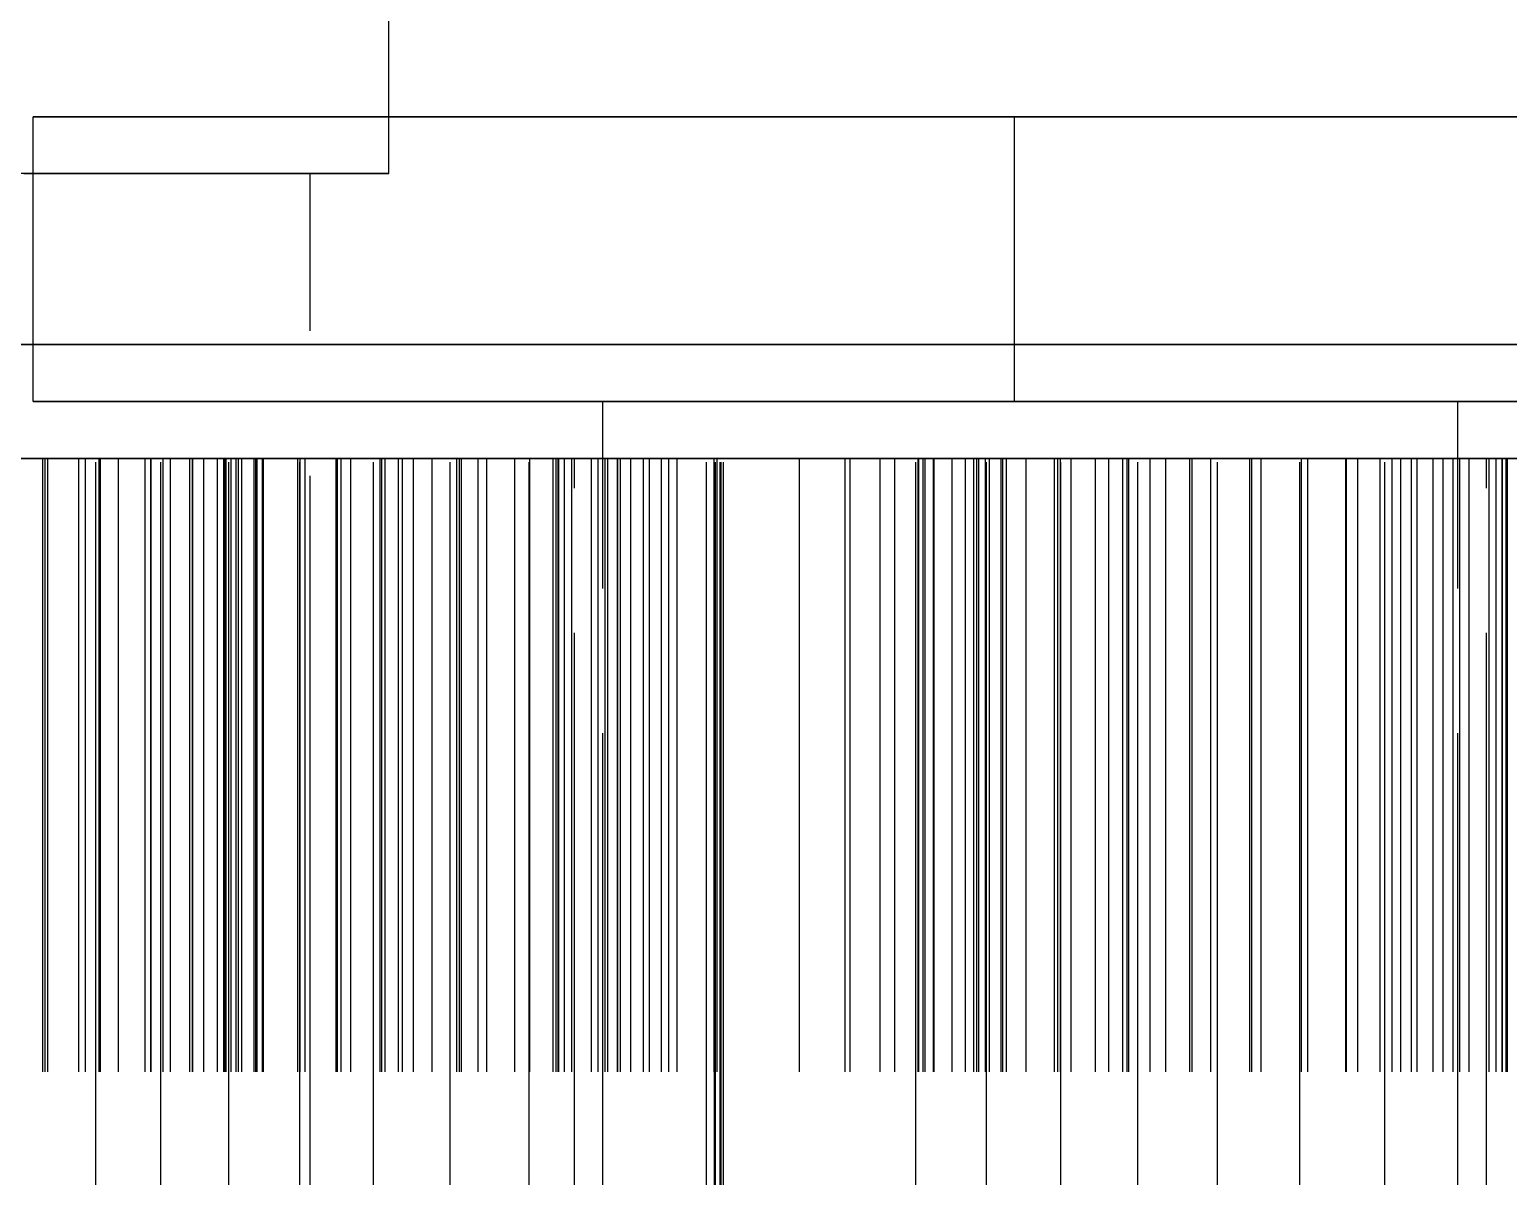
# Model space of a CAD drawing. Header units: millimetres. Extents: x -9 to 234, y -53 to 196.
# Drawn here: x 165.72 to 168.315, y -16.66 to -14.647 of the extents above; entities that cross this region are included whole.
import ezdxf

# ---------------------------------------------------------------- set-up
doc = ezdxf.new("R2010")
doc.units = ezdxf.units.MM
doc.linetypes.add('DASHED', pattern=[1.524, 1.27, -0.254])
doc.layers.add('HIDDEN', color=8, linetype='DASHED')
doc.layers.add('VISIBLE', color=7, linetype='CONTINUOUS')

msp = doc.modelspace()

# ---------------------------------------------------------------- linework, layer by layer
at = {"layer": 'HIDDEN'}
for points in [[(166.35, -14.9), (166.35, -8.2)], [(168.33693, -14.8), (168.28138, -14.8), (168.22582, -14.8), (168.17026, -14.8), (168.11471, -14.8), (168.05915, -14.8), (168.0036, -14.8), (167.94804, -14.8), (167.89249, -14.8), (167.83693, -14.8), (167.78138, -14.8), (167.72582, -14.8), (167.67026, -14.8), (167.61471, -14.8), (167.55915, -14.8), (167.5036, -14.8), (167.44804, -14.8), (167.39249, -14.8), (167.33693, -14.8), (167.28138, -14.8), (167.22582, -14.8), (167.17026, -14.8), (167.11471, -14.8), (167.05915, -14.8), (167.0036, -14.8), (166.94804, -14.8), (166.89249, -14.8), (166.83693, -14.8), (166.78138, -14.8), (166.72582, -14.8), (166.67026, -14.8), (166.61471, -14.8), (166.55915, -14.8), (166.5036, -14.8), (166.44804, -14.8), (166.39249, -14.8), (166.33693, -14.8), (166.28138, -14.8), (166.22582, -14.8), (166.17026, -14.8), (166.11471, -14.8), (166.05915, -14.8), (166.0036, -14.8), (165.94804, -14.8), (165.89249, -14.8), (165.83693, -14.8), (165.78138, -14.8), (165.72582, -14.8)], [(165.72582, -14.8), (165.7536, -14.8), (165.78138, -14.8), (165.80915, -14.8), (165.83693, -14.8), (165.86471, -14.8), (165.89249, -14.8), (165.92026, -14.8), (165.94804, -14.8), (165.97582, -14.8), (166.0036, -14.8), (166.03138, -14.8), (166.05915, -14.8), (166.08693, -14.8), (166.11471, -14.8), (166.14249, -14.8), (166.17026, -14.8), (166.19804, -14.8), (166.22582, -14.8), (166.2536, -14.8), (166.28138, -14.8), (166.30915, -14.8), (166.33693, -14.8), (166.36471, -14.8), (166.39249, -14.8), (166.42026, -14.8), (166.44804, -14.8), (166.47582, -14.8), (166.5036, -14.8), (166.53138, -14.8), (166.55915, -14.8), (166.58693, -14.8), (166.61471, -14.8), (166.64249, -14.8), (166.67026, -14.8), (166.69804, -14.8), (166.72582, -14.8), (166.7536, -14.8), (166.78138, -14.8), (166.80915, -14.8), (166.83693, -14.8), (166.86471, -14.8), (166.89249, -14.8), (166.92026, -14.8), (166.94804, -14.8), (166.97582, -14.8), (167.0036, -14.8), (167.03138, -14.8), (167.05915, -14.8), (167.08693, -14.8), (167.11471, -14.8), (167.14249, -14.8), (167.17026, -14.8), (167.19804, -14.8), (167.22582, -14.8), (167.2536, -14.8), (167.28138, -14.8), (167.30915, -14.8), (167.33693, -14.8), (167.36471, -14.8), (167.39249, -14.8), (167.42026, -14.8), (167.44804, -14.8), (167.47582, -14.8)], [(165.72582, -15.3), (165.72582, -14.8)], [(168.33703, -14.8), (168.28147, -14.8), (168.22592, -14.8), (168.17036, -14.8), (168.11481, -14.8), (168.05925, -14.8), (168.0037, -14.8), (167.94814, -14.8), (167.89259, -14.8), (167.83703, -14.8), (167.78147, -14.8), (167.72592, -14.8), (167.67036, -14.8), (167.61481, -14.8), (167.55925, -14.8), (167.5037, -14.8), (167.44814, -14.8)], [(167.44814, -14.8), (167.47592, -14.8), (167.5037, -14.8), (167.53147, -14.8), (167.55925, -14.8), (167.58703, -14.8), (167.61481, -14.8), (167.64259, -14.8), (167.67036, -14.8), (167.69814, -14.8), (167.72592, -14.8), (167.7537, -14.8), (167.78147, -14.8), (167.80925, -14.8), (167.83703, -14.8), (167.86481, -14.8), (167.89259, -14.8), (167.92036, -14.8), (167.94814, -14.8), (167.97592, -14.8), (168.0037, -14.8), (168.03147, -14.8), (168.05925, -14.8), (168.08703, -14.8), (168.11481, -14.8), (168.14259, -14.8), (168.17036, -14.8), (168.19814, -14.8), (168.22592, -14.8), (168.2537, -14.8), (168.28147, -14.8), (168.30925, -14.8), (168.33703, -14.8)], [(167.44814, -15.3), (167.44814, -14.8)], [(167.47582, -14.8), (167.5036, -14.8), (167.53138, -14.8), (167.55915, -14.8), (167.58693, -14.8), (167.61471, -14.8), (167.64249, -14.8), (167.67026, -14.8), (167.69804, -14.8), (167.72582, -14.8), (167.7536, -14.8), (167.78138, -14.8), (167.80915, -14.8), (167.83693, -14.8), (167.86471, -14.8), (167.89249, -14.8), (167.92026, -14.8), (167.94804, -14.8), (167.97582, -14.8), (168.0036, -14.8), (168.03138, -14.8), (168.05915, -14.8), (168.08693, -14.8), (168.11471, -14.8), (168.14249, -14.8), (168.17026, -14.8), (168.19804, -14.8), (168.22582, -14.8), (168.2536, -14.8), (168.28138, -14.8), (168.30915, -14.8), (168.33693, -14.8)], [(166.21207, -14.9), (166.19169, -14.9), (166.17131, -14.9), (166.15094, -14.9), (166.13056, -14.9), (166.11018, -14.9), (166.08981, -14.9), (166.06943, -14.9), (166.04905, -14.9), (166.02867, -14.9), (166.0083, -14.9), (165.98792, -14.9), (165.96754, -14.9), (165.94716, -14.9), (165.92679, -14.9), (165.90641, -14.9), (165.88603, -14.9), (165.86566, -14.9), (165.84528, -14.9), (165.8249, -14.9), (165.80452, -14.9), (165.78415, -14.9), (165.76377, -14.9), (165.74339, -14.9), (165.72302, -14.9), (165.70264, -14.9)], [(165.7097, -14.9), (165.72799, -14.9), (165.74629, -14.9), (165.76458, -14.9), (165.78288, -14.9), (165.80117, -14.9), (165.81947, -14.9), (165.83776, -14.9), (165.85605, -14.9), (165.87435, -14.9), (165.89264, -14.9), (165.91094, -14.9), (165.92923, -14.9), (165.94753, -14.9), (165.96582, -14.9), (165.98411, -14.9), (166.00241, -14.9), (166.0207, -14.9), (166.039, -14.9), (166.05729, -14.9), (166.07559, -14.9), (166.09388, -14.9), (166.11217, -14.9), (166.13047, -14.9), (166.14876, -14.9), (166.16706, -14.9), (166.18535, -14.9), (166.20365, -14.9), (166.22194, -14.9), (166.24023, -14.9), (166.25853, -14.9), (166.27682, -14.9), (166.29512, -14.9), (166.31341, -14.9), (166.33171, -14.9), (166.35, -14.9)], [(166.21207, -16.7), (166.21207, -14.9)], [(166.35, -14.9), (166.34781, -14.9), (166.34562, -14.9), (166.34343, -14.9), (166.34124, -14.9), (166.33905, -14.9), (166.33686, -14.9), (166.33467, -14.9), (166.33248, -14.9), (166.3303, -14.9), (166.32811, -14.9), (166.32592, -14.9), (166.32373, -14.9), (166.32154, -14.9), (166.31935, -14.9), (166.31716, -14.9), (166.31497, -14.9), (166.31278, -14.9), (166.31059, -14.9), (166.3084, -14.9), (166.30621, -14.9), (166.30402, -14.9), (166.30183, -14.9), (166.29964, -14.9), (166.29745, -14.9), (166.29527, -14.9), (166.29308, -14.9), (166.29089, -14.9), (166.2887, -14.9), (166.28651, -14.9), (166.28432, -14.9), (166.28213, -14.9), (166.27994, -14.9), (166.27775, -14.9), (166.27556, -14.9), (166.27337, -14.9), (166.27118, -14.9), (166.26899, -14.9), (166.2668, -14.9), (166.26461, -14.9), (166.26242, -14.9), (166.26023, -14.9), (166.25805, -14.9), (166.25586, -14.9), (166.25367, -14.9), (166.25148, -14.9), (166.24929, -14.9), (166.2471, -14.9), (166.24491, -14.9), (166.24272, -14.9), (166.24053, -14.9), (166.23834, -14.9), (166.23615, -14.9), (166.23396, -14.9), (166.23177, -14.9), (166.22958, -14.9), (166.22739, -14.9), (166.2252, -14.9), (166.22302, -14.9), (166.22083, -14.9), (166.21864, -14.9), (166.21645, -14.9), (166.21426, -14.9), (166.21207, -14.9)], [(171.77063, -15.2), (171.07222, -15.2), (170.37381, -15.2), (169.6754, -15.2), (168.97698, -15.2), (168.27857, -15.2), (167.58016, -15.2), (166.88175, -15.2), (166.18333, -15.2), (165.48492, -15.2), (164.78651, -15.2), (164.0881, -15.2), (163.38968, -15.2), (162.69127, -15.2), (161.99286, -15.2)], [(172.18333, -15.2), (171.42143, -15.2), (170.65952, -15.2), (169.89762, -15.2), (169.13571, -15.2), (168.37381, -15.2), (167.6119, -15.2), (166.85, -15.2), (166.0881, -15.2), (165.32619, -15.2), (164.56429, -15.2), (163.80238, -15.2), (163.04048, -15.2), (162.27857, -15.2)], [(172.18333, -15.2), (171.42143, -15.2), (170.65952, -15.2), (169.89762, -15.2), (169.13571, -15.2), (168.37381, -15.2), (167.6119, -15.2), (166.85, -15.2), (166.0881, -15.2), (165.32619, -15.2), (164.56429, -15.2), (163.80238, -15.2), (163.04048, -15.2), (162.27857, -15.2)], [(165.45992, -15.2), (165.83628, -15.2)], [(165.83628, -15.2), (165.45992, -15.2)], [(165.48492, -15.2), (165.83413, -15.2), (166.18333, -15.2), (166.53254, -15.2), (166.88175, -15.2), (167.23095, -15.2), (167.58016, -15.2), (167.92937, -15.2), (168.27857, -15.2), (168.62778, -15.2), (168.97698, -15.2), (169.32619, -15.2), (169.6754, -15.2), (170.0246, -15.2), (170.37381, -15.2), (170.72302, -15.2), (171.07222, -15.2), (171.42143, -15.2), (171.77063, -15.2)], [(165.83628, -15.2), (165.94992, -15.2)], [(165.94992, -15.2), (165.83628, -15.2)], [(165.83628, -18.2), (165.83628, -15.2)], [(165.83628, -18.2), (165.83628, -15.2)], [(165.94992, -15.2), (166.06918, -15.2)], [(166.06918, -15.2), (165.94992, -15.2)], [(165.94992, -18.2), (165.94992, -15.2)], [(165.94992, -18.2), (165.94992, -15.2)], [(166.06918, -15.2), (166.19372, -15.2)], [(166.19372, -15.2), (166.06918, -15.2)], [(166.06918, -18.2), (166.06918, -15.2)], [(166.06918, -18.2), (166.06918, -15.2)], [(166.19372, -15.2), (166.32324, -15.2)], [(166.32324, -15.2), (166.19372, -15.2)], [(166.19372, -18.2), (166.19372, -15.2)], [(166.19372, -18.2), (166.19372, -15.2)], [(166.32324, -15.2), (166.45753, -15.2)], [(166.45753, -15.2), (166.32324, -15.2)], [(166.32324, -18.2), (166.32324, -15.2)], [(166.32324, -18.2), (166.32324, -15.2)], [(166.45753, -15.2), (166.59637, -15.2)], [(166.59637, -15.2), (166.45753, -15.2)], [(166.45753, -18.2), (166.45753, -15.2)], [(166.45753, -18.2), (166.45753, -15.2)], [(166.59637, -15.2), (166.92161, -15.2)], [(166.92161, -15.2), (166.59637, -15.2)], [(166.59637, -18.2), (166.59637, -15.2)], [(166.59637, -18.2), (166.59637, -15.2)], [(166.92309, -15.2), (166.90755, -15.2)], [(166.90755, -15.2), (167.27447, -15.2)], [(167.27447, -15.2), (166.90755, -15.2)], [(166.90755, -15.2), (166.92309, -15.2)], [(166.90755, -18.2), (166.90755, -15.2)], [(166.90755, -18.2), (166.90755, -15.2)], [(166.92161, -15.2), (166.9317, -15.2)], [(166.9317, -15.2), (166.92161, -15.2)], [(166.92161, -18.2), (166.92161, -15.2)], [(166.92161, -18.2), (166.92161, -15.2)], [(166.93299, -15.2), (166.92309, -15.2)], [(166.92309, -15.2), (166.93299, -15.2)], [(166.92309, -18.2), (166.92309, -15.2)], [(166.92309, -18.2), (166.92309, -15.2)], [(166.9317, -15.2), (166.93707, -15.2)], [(166.93707, -15.2), (166.9317, -15.2)], [(166.9317, -18.2), (166.9317, -15.2)], [(166.9317, -18.2), (166.9317, -15.2)], [(166.93756, -15.2), (166.93299, -15.2)], [(166.93299, -15.2), (166.93756, -15.2)], [(166.93299, -18.2), (166.93299, -15.2)], [(166.93299, -18.2), (166.93299, -15.2)], [(166.93707, -15.2), (166.93756, -15.2)], [(166.93756, -15.2), (166.93707, -15.2)], [(166.93707, -18.2), (166.93707, -15.2)], [(166.93707, -18.2), (166.93707, -15.2)], [(166.93756, -18.2), (166.93756, -15.2)], [(166.93756, -18.2), (166.93756, -15.2)], [(167.27447, -15.2), (167.39896, -15.2)], [(167.39896, -15.2), (167.27447, -15.2)], [(167.27447, -18.2), (167.27447, -15.2)], [(167.27447, -18.2), (167.27447, -15.2)], [(167.39896, -15.2), (167.52893, -15.2)], [(167.52893, -15.2), (167.39896, -15.2)], [(167.39896, -18.2), (167.39896, -15.2)], [(167.39896, -18.2), (167.39896, -15.2)], [(167.52893, -15.2), (167.66401, -15.2)], [(167.66401, -15.2), (167.52893, -15.2)], [(167.52893, -18.2), (167.52893, -15.2)], [(167.52893, -18.2), (167.52893, -15.2)], [(167.66401, -15.2), (167.80393, -15.2)], [(167.80393, -15.2), (167.66401, -15.2)], [(167.66401, -18.2), (167.66401, -15.2)], [(167.66401, -18.2), (167.66401, -15.2)], [(167.80393, -15.2), (167.94847, -15.2)], [(167.94847, -15.2), (167.80393, -15.2)], [(167.80393, -18.2), (167.80393, -15.2)], [(167.80393, -18.2), (167.80393, -15.2)], [(167.94847, -15.2), (168.09743, -15.2)], [(168.09743, -15.2), (167.94847, -15.2)], [(167.94847, -18.2), (167.94847, -15.2)], [(167.94847, -18.2), (167.94847, -15.2)], [(168.09743, -15.2), (168.41362, -15.2)], [(168.41362, -15.2), (168.09743, -15.2)], [(168.09743, -18.2), (168.09743, -15.2)], [(168.09743, -18.2), (168.09743, -15.2)], [(168.33693, -15.3), (168.28138, -15.3), (168.22582, -15.3), (168.17026, -15.3), (168.11471, -15.3), (168.05915, -15.3), (168.0036, -15.3), (167.94804, -15.3), (167.89249, -15.3), (167.83693, -15.3), (167.78138, -15.3), (167.72582, -15.3), (167.67026, -15.3), (167.61471, -15.3), (167.55915, -15.3), (167.5036, -15.3), (167.44804, -15.3), (167.39249, -15.3), (167.33693, -15.3), (167.28138, -15.3), (167.22582, -15.3), (167.17026, -15.3), (167.11471, -15.3), (167.05915, -15.3), (167.0036, -15.3), (166.94804, -15.3), (166.89249, -15.3), (166.83693, -15.3), (166.78138, -15.3), (166.72582, -15.3), (166.67026, -15.3), (166.61471, -15.3), (166.55915, -15.3), (166.5036, -15.3), (166.44804, -15.3), (166.39249, -15.3), (166.33693, -15.3), (166.28138, -15.3), (166.22582, -15.3), (166.17026, -15.3), (166.11471, -15.3), (166.05915, -15.3), (166.0036, -15.3), (165.94804, -15.3), (165.89249, -15.3), (165.83693, -15.3), (165.78138, -15.3), (165.72582, -15.3)], [(165.72582, -15.3), (165.7536, -15.3), (165.78138, -15.3), (165.80915, -15.3), (165.83693, -15.3), (165.86471, -15.3), (165.89249, -15.3), (165.92026, -15.3), (165.94804, -15.3), (165.97582, -15.3), (166.0036, -15.3), (166.03138, -15.3), (166.05915, -15.3), (166.08693, -15.3), (166.11471, -15.3), (166.14249, -15.3), (166.17026, -15.3), (166.19804, -15.3), (166.22582, -15.3), (166.2536, -15.3), (166.28138, -15.3), (166.30915, -15.3), (166.33693, -15.3), (166.36471, -15.3), (166.39249, -15.3), (166.42026, -15.3), (166.44804, -15.3), (166.47582, -15.3), (166.5036, -15.3), (166.53138, -15.3), (166.55915, -15.3), (166.58693, -15.3), (166.61471, -15.3), (166.64249, -15.3), (166.67026, -15.3), (166.69804, -15.3), (166.72582, -15.3), (166.7536, -15.3), (166.78138, -15.3), (166.80915, -15.3), (166.83693, -15.3), (166.86471, -15.3), (166.89249, -15.3), (166.92026, -15.3), (166.94804, -15.3), (166.97582, -15.3), (167.0036, -15.3), (167.03138, -15.3), (167.05915, -15.3), (167.08693, -15.3), (167.11471, -15.3), (167.14249, -15.3), (167.17026, -15.3), (167.19804, -15.3), (167.22582, -15.3), (167.2536, -15.3), (167.28138, -15.3), (167.30915, -15.3), (167.33693, -15.3), (167.36471, -15.3), (167.39249, -15.3), (167.42026, -15.3), (167.44804, -15.3), (167.47582, -15.3)], [(168.22582, -15.3), (168.20201, -15.3), (168.1782, -15.3), (168.15439, -15.3), (168.13058, -15.3), (168.10677, -15.3), (168.08296, -15.3), (168.05915, -15.3), (168.03534, -15.3), (168.01153, -15.3), (167.98772, -15.3), (167.96391, -15.3), (167.94011, -15.3), (167.9163, -15.3), (167.89249, -15.3), (167.86868, -15.3), (167.84487, -15.3), (167.82106, -15.3), (167.79725, -15.3), (167.77344, -15.3), (167.74963, -15.3), (167.72582, -15.3), (167.70201, -15.3), (167.6782, -15.3), (167.65439, -15.3), (167.63058, -15.3), (167.60677, -15.3), (167.58296, -15.3), (167.55915, -15.3), (167.53534, -15.3), (167.51153, -15.3), (167.48772, -15.3), (167.46391, -15.3), (167.44011, -15.3), (167.4163, -15.3), (167.39249, -15.3), (167.36868, -15.3), (167.34487, -15.3), (167.32106, -15.3), (167.29725, -15.3), (167.27344, -15.3), (167.24963, -15.3), (167.22582, -15.3), (167.20201, -15.3), (167.1782, -15.3), (167.15439, -15.3), (167.13058, -15.3), (167.10677, -15.3), (167.08296, -15.3), (167.05915, -15.3), (167.03534, -15.3), (167.01153, -15.3), (166.98772, -15.3), (166.96391, -15.3), (166.94011, -15.3), (166.9163, -15.3), (166.89249, -15.3), (166.86868, -15.3), (166.84487, -15.3), (166.82106, -15.3), (166.79725, -15.3), (166.77344, -15.3), (166.74963, -15.3), (166.72582, -15.3)], [(166.72582, -15.3), (166.73772, -15.3), (166.74963, -15.3), (166.76153, -15.3), (166.77344, -15.3), (166.78534, -15.3), (166.79725, -15.3), (166.80915, -15.3), (166.82106, -15.3), (166.83296, -15.3), (166.84487, -15.3), (166.85677, -15.3), (166.86868, -15.3), (166.88058, -15.3), (166.89249, -15.3), (166.90439, -15.3), (166.9163, -15.3), (166.9282, -15.3), (166.94011, -15.3), (166.95201, -15.3), (166.96391, -15.3), (166.97582, -15.3), (166.98772, -15.3), (166.99963, -15.3), (167.01153, -15.3), (167.02344, -15.3), (167.03534, -15.3), (167.04725, -15.3), (167.05915, -15.3), (167.07106, -15.3), (167.08296, -15.3), (167.09487, -15.3), (167.10677, -15.3), (167.11868, -15.3), (167.13058, -15.3), (167.14249, -15.3), (167.15439, -15.3), (167.1663, -15.3), (167.1782, -15.3), (167.19011, -15.3), (167.20201, -15.3), (167.21391, -15.3), (167.22582, -15.3), (167.23772, -15.3), (167.24963, -15.3), (167.26153, -15.3), (167.27344, -15.3), (167.28534, -15.3), (167.29725, -15.3), (167.30915, -15.3), (167.32106, -15.3), (167.33296, -15.3), (167.34487, -15.3), (167.35677, -15.3), (167.36868, -15.3), (167.38058, -15.3), (167.39249, -15.3), (167.40439, -15.3), (167.4163, -15.3), (167.4282, -15.3), (167.44011, -15.3), (167.45201, -15.3), (167.46391, -15.3), (167.47582, -15.3)], [(166.72582, -20.2), (166.72582, -15.3)], [(168.33703, -15.3), (168.28147, -15.3), (168.22592, -15.3), (168.17036, -15.3), (168.11481, -15.3), (168.05925, -15.3), (168.0037, -15.3), (167.94814, -15.3), (167.89259, -15.3), (167.83703, -15.3), (167.78147, -15.3), (167.72592, -15.3), (167.67036, -15.3), (167.61481, -15.3), (167.55925, -15.3), (167.5037, -15.3), (167.44814, -15.3)], [(167.44814, -15.3), (167.47592, -15.3), (167.5037, -15.3), (167.53147, -15.3), (167.55925, -15.3), (167.58703, -15.3), (167.61481, -15.3), (167.64259, -15.3), (167.67036, -15.3), (167.69814, -15.3), (167.72592, -15.3), (167.7537, -15.3), (167.78147, -15.3), (167.80925, -15.3), (167.83703, -15.3), (167.86481, -15.3), (167.89259, -15.3), (167.92036, -15.3), (167.94814, -15.3), (167.97592, -15.3), (168.0037, -15.3), (168.03147, -15.3), (168.05925, -15.3), (168.08703, -15.3), (168.11481, -15.3), (168.14259, -15.3), (168.17036, -15.3), (168.19814, -15.3), (168.22592, -15.3), (168.2537, -15.3), (168.28147, -15.3), (168.30925, -15.3), (168.33703, -15.3)], [(167.47582, -15.3), (167.5036, -15.3), (167.53138, -15.3), (167.55915, -15.3), (167.58693, -15.3), (167.61471, -15.3), (167.64249, -15.3), (167.67026, -15.3), (167.69804, -15.3), (167.72582, -15.3), (167.7536, -15.3), (167.78138, -15.3), (167.80915, -15.3), (167.83693, -15.3), (167.86471, -15.3), (167.89249, -15.3), (167.92026, -15.3), (167.94804, -15.3), (167.97582, -15.3), (168.0036, -15.3), (168.03138, -15.3), (168.05915, -15.3), (168.08693, -15.3), (168.11471, -15.3), (168.14249, -15.3), (168.17026, -15.3), (168.19804, -15.3), (168.22582, -15.3), (168.2536, -15.3), (168.28138, -15.3), (168.30915, -15.3), (168.33693, -15.3)], [(167.47582, -15.3), (167.48772, -15.3), (167.49963, -15.3), (167.51153, -15.3), (167.52344, -15.3), (167.53534, -15.3), (167.54725, -15.3), (167.55915, -15.3), (167.57106, -15.3), (167.58296, -15.3), (167.59487, -15.3), (167.60677, -15.3), (167.61868, -15.3), (167.63058, -15.3), (167.64249, -15.3), (167.65439, -15.3), (167.6663, -15.3), (167.6782, -15.3), (167.69011, -15.3), (167.70201, -15.3), (167.71391, -15.3), (167.72582, -15.3), (167.73772, -15.3), (167.74963, -15.3), (167.76153, -15.3), (167.77344, -15.3), (167.78534, -15.3), (167.79725, -15.3), (167.80915, -15.3), (167.82106, -15.3), (167.83296, -15.3), (167.84487, -15.3), (167.85677, -15.3), (167.86868, -15.3), (167.88058, -15.3), (167.89249, -15.3), (167.90439, -15.3), (167.9163, -15.3), (167.9282, -15.3), (167.94011, -15.3), (167.95201, -15.3), (167.96391, -15.3), (167.97582, -15.3), (167.98772, -15.3), (167.99963, -15.3), (168.01153, -15.3), (168.02344, -15.3), (168.03534, -15.3), (168.04725, -15.3), (168.05915, -15.3), (168.07106, -15.3), (168.08296, -15.3), (168.09487, -15.3), (168.10677, -15.3), (168.11868, -15.3), (168.13058, -15.3), (168.14249, -15.3), (168.15439, -15.3), (168.1663, -15.3), (168.1782, -15.3), (168.19011, -15.3), (168.20201, -15.3), (168.21391, -15.3), (168.22582, -15.3)], [(168.22582, -20.2), (168.22582, -15.3)], [(165.75198, -15.4), (165.50379, -15.4)], [(165.61543, -15.4), (165.74718, -15.4)], [(165.63219, -15.4), (165.74308, -15.4)], [(165.69242, -15.4), (165.80634, -15.4)], [(165.81761, -15.4), (165.70527, -15.4)], [(165.84212, -15.4), (165.71368, -15.4)], [(165.74308, -15.4), (165.844, -15.4)], [(165.74308, -18), (165.74308, -15.4)], [(165.74718, -15.4), (165.87597, -15.4)], [(165.74718, -18), (165.74718, -15.4)], [(166.26656, -15.4), (165.75198, -15.4)], [(165.75198, -18), (165.75198, -15.4)], [(165.80634, -15.4), (165.92237, -15.4)], [(165.80634, -18), (165.80634, -15.4)], [(165.93263, -15.4), (165.81761, -15.4)], [(165.81761, -18), (165.81761, -15.4)], [(165.96697, -15.4), (165.84212, -15.4)], [(165.84212, -18), (165.84212, -15.4)], [(165.844, -15.4), (165.93317, -15.4)], [(165.844, -18), (165.844, -15.4)], [(165.87597, -15.4), (166.00078, -15.4)], [(165.87597, -18), (165.87597, -15.4)], [(165.92237, -15.4), (166.33464, -15.4)], [(165.92237, -18), (165.92237, -15.4)], [(166.34361, -15.4), (165.93263, -15.4)], [(165.93263, -18), (165.93263, -15.4)], [(165.93317, -15.4), (166.00547, -15.4)], [(165.93317, -18), (165.93317, -15.4)], [(165.95431, -15.4), (166.00598, -15.4)], [(166.1169, -15.4), (165.95431, -15.4)], [(165.95431, -18), (165.95431, -15.4)], [(166.08604, -15.4), (165.96697, -15.4)], [(165.96697, -18), (165.96697, -15.4)], [(166.00078, -15.4), (166.11926, -15.4)], [(166.00078, -18), (166.00078, -15.4)], [(166.00547, -15.4), (166.19052, -15.4)], [(166.00547, -18), (166.00547, -15.4)], [(166.00598, -15.4), (166.06469, -15.4)], [(166.00598, -18), (166.00598, -15.4)], [(166.02577, -15.4), (166.19459, -15.4)], [(166.07347, -15.4), (166.02577, -15.4)], [(166.02577, -18), (166.02577, -15.4)], [(166.04945, -15.4), (166.04953, -15.4)], [(166.06059, -15.4), (166.04945, -15.4)], [(166.04945, -18), (166.04945, -15.4)], [(166.04953, -15.4), (166.06226, -15.4)], [(166.04953, -18), (166.04953, -15.4)], [(166.08224, -15.4), (166.06059, -15.4)], [(166.06059, -18), (166.06059, -15.4)], [(166.06226, -15.4), (166.09246, -15.4)], [(166.06226, -18), (166.06226, -15.4)], [(166.06469, -15.4), (166.13039, -15.4)], [(166.06469, -18), (166.06469, -15.4)], [(166.12843, -15.4), (166.07347, -15.4)], [(166.07347, -18), (166.07347, -15.4)], [(166.11404, -15.4), (166.08224, -15.4)], [(166.08224, -18), (166.08224, -15.4)], [(166.47771, -15.4), (166.08604, -15.4)], [(166.08604, -18), (166.08604, -15.4)], [(166.09246, -15.4), (166.26656, -15.4)], [(166.09246, -18), (166.09246, -15.4)], [(166.36683, -15.4), (166.11404, -15.4)], [(166.11404, -18), (166.11404, -15.4)], [(166.25789, -15.4), (166.1169, -15.4)], [(166.1169, -18), (166.1169, -15.4)], [(166.11926, -15.4), (166.50675, -15.4)], [(166.11926, -18), (166.11926, -15.4)], [(166.19062, -15.4), (166.12843, -15.4)], [(166.12843, -18), (166.12843, -15.4)], [(166.13039, -15.4), (166.20321, -15.4)], [(166.13039, -18), (166.13039, -15.4)], [(166.19052, -15.4), (166.75172, -15.4)], [(166.19052, -18), (166.19052, -15.4)], [(166.26022, -15.4), (166.19062, -15.4)], [(166.19062, -18), (166.19062, -15.4)], [(166.19459, -15.4), (166.33501, -15.4)], [(166.19459, -18), (166.19459, -15.4)], [(166.20321, -15.4), (166.28369, -15.4)], [(166.20321, -18), (166.20321, -15.4)], [(166.39321, -15.4), (166.25789, -15.4)], [(166.25789, -18), (166.25789, -15.4)], [(166.3378, -15.4), (166.26022, -15.4)], [(166.26022, -18), (166.26022, -15.4)], [(166.26656, -18), (166.26656, -15.4)], [(166.28369, -15.4), (166.37429, -15.4)], [(166.28369, -18), (166.28369, -15.4)], [(166.33464, -15.4), (166.34361, -15.4)], [(166.33464, -18), (166.33464, -15.4)], [(166.33501, -15.4), (166.46951, -15.4)], [(166.33501, -18), (166.33501, -15.4)], [(166.426, -15.4), (166.3378, -15.4)], [(166.3378, -18), (166.3378, -15.4)], [(166.34361, -18), (166.34361, -15.4)], [(166.47389, -15.4), (166.36683, -15.4)], [(166.36683, -18), (166.36683, -15.4)], [(166.37429, -15.4), (166.72969, -15.4)], [(166.37429, -18), (166.37429, -15.4)], [(166.52213, -15.4), (166.39321, -15.4)], [(166.39321, -18), (166.39321, -15.4)], [(166.77488, -15.4), (166.426, -15.4)], [(166.426, -18), (166.426, -15.4)], [(166.46951, -15.4), (166.59734, -15.4)], [(166.46951, -18), (166.46951, -15.4)], [(166.57134, -15.4), (166.47389, -15.4)], [(166.47389, -18), (166.47389, -15.4)], [(166.72969, -15.4), (166.47771, -15.4)], [(166.47771, -18), (166.47771, -15.4)], [(166.50675, -15.4), (166.77488, -15.4)], [(166.50675, -18), (166.50675, -15.4)], [(166.64368, -15.4), (166.52213, -15.4)], [(166.52213, -18), (166.52213, -15.4)], [(166.65849, -15.4), (166.57134, -15.4)], [(166.57134, -18), (166.57134, -15.4)], [(166.59734, -15.4), (166.71753, -15.4)], [(166.59734, -18), (166.59734, -15.4)], [(166.63857, -15.4), (166.64823, -15.4)], [(166.64747, -15.4), (166.63857, -15.4)], [(166.63857, -18), (166.63857, -15.4)], [(166.75631, -15.4), (166.64368, -15.4)], [(166.64368, -18), (166.64368, -15.4)], [(166.75172, -15.4), (166.64747, -15.4)], [(166.64747, -18), (166.64747, -15.4)], [(166.64823, -15.4), (166.67121, -15.4)], [(166.64823, -18), (166.64823, -15.4)], [(166.73434, -15.4), (166.65849, -15.4)], [(166.65849, -18), (166.65849, -15.4)], [(166.67121, -15.4), (166.7059, -15.4)], [(166.67121, -18), (166.67121, -15.4)], [(168.27582, -15.4), (168.25042, -15.4), (168.22503, -15.4), (168.19963, -15.4), (168.17423, -15.4), (168.14884, -15.4), (168.12344, -15.4), (168.09804, -15.4), (168.07265, -15.4), (168.04725, -15.4), (168.02185, -15.4), (167.99645, -15.4), (167.97106, -15.4), (167.94566, -15.4), (167.92026, -15.4), (167.89487, -15.4), (167.86947, -15.4), (167.84407, -15.4), (167.81868, -15.4), (167.79328, -15.4), (167.76788, -15.4), (167.74249, -15.4), (167.71709, -15.4), (167.69169, -15.4), (167.6663, -15.4), (167.6409, -15.4), (167.6155, -15.4), (167.59011, -15.4), (167.56471, -15.4), (167.53931, -15.4), (167.51391, -15.4), (167.48852, -15.4), (167.46312, -15.4), (167.43772, -15.4), (167.41233, -15.4), (167.38693, -15.4), (167.36153, -15.4), (167.33614, -15.4), (167.31074, -15.4), (167.28534, -15.4), (167.25995, -15.4), (167.23455, -15.4), (167.20915, -15.4), (167.18376, -15.4), (167.15836, -15.4), (167.13296, -15.4), (167.10757, -15.4), (167.08217, -15.4), (167.05677, -15.4), (167.03138, -15.4), (167.00598, -15.4), (166.98058, -15.4), (166.95518, -15.4), (166.92979, -15.4), (166.90439, -15.4), (166.87899, -15.4), (166.8536, -15.4), (166.8282, -15.4), (166.8028, -15.4), (166.77741, -15.4), (166.75201, -15.4), (166.72661, -15.4), (166.70122, -15.4), (166.67582, -15.4)], [(166.67582, -15.4), (166.69244, -15.4), (166.70906, -15.4), (166.72569, -15.4), (166.74231, -15.4), (166.75893, -15.4), (166.77555, -15.4), (166.79218, -15.4), (166.8088, -15.4), (166.82542, -15.4), (166.84204, -15.4), (166.85867, -15.4), (166.87529, -15.4), (166.89191, -15.4), (166.90853, -15.4), (166.92516, -15.4), (166.94178, -15.4), (166.9584, -15.4), (166.97502, -15.4), (166.99165, -15.4), (167.00827, -15.4), (167.02489, -15.4), (167.04151, -15.4), (167.05814, -15.4), (167.07476, -15.4), (167.09138, -15.4), (167.108, -15.4), (167.12463, -15.4), (167.14125, -15.4), (167.15787, -15.4), (167.17449, -15.4), (167.19112, -15.4), (167.20774, -15.4), (167.22436, -15.4), (167.24098, -15.4), (167.2576, -15.4), (167.27423, -15.4), (167.29085, -15.4), (167.30747, -15.4), (167.32409, -15.4), (167.34072, -15.4), (167.35734, -15.4), (167.37396, -15.4), (167.39058, -15.4), (167.40721, -15.4), (167.42383, -15.4), (167.44045, -15.4), (167.45707, -15.4), (167.4737, -15.4), (167.49032, -15.4), (167.50694, -15.4), (167.52356, -15.4), (167.54019, -15.4), (167.55681, -15.4), (167.57343, -15.4), (167.59005, -15.4), (167.60668, -15.4), (167.6233, -15.4), (167.63992, -15.4), (167.65654, -15.4), (167.67317, -15.4), (167.68979, -15.4), (167.70641, -15.4), (167.72303, -15.4)], [(166.67582, -18.5), (166.67582, -15.4)], [(166.7059, -15.4), (166.75149, -15.4)], [(166.7059, -18), (166.7059, -15.4)], [(166.71753, -15.4), (166.82849, -15.4)], [(166.71753, -18), (166.71753, -15.4)], [(166.72969, -18), (166.72969, -15.4)], [(166.79705, -15.4), (166.73434, -15.4)], [(166.73434, -18), (166.73434, -15.4)], [(166.75149, -15.4), (166.80749, -15.4)], [(166.75149, -18), (166.75149, -15.4)], [(166.75172, -18), (166.75172, -15.4)], [(166.85584, -15.4), (166.75631, -15.4)], [(166.75631, -18), (166.75631, -15.4)], [(166.77488, -18), (166.77488, -15.4)], [(166.84112, -15.4), (166.79705, -15.4)], [(166.79705, -18), (166.79705, -15.4)], [(166.80749, -15.4), (167.07088, -15.4)], [(166.80749, -18), (166.80749, -15.4)], [(166.82849, -15.4), (166.92596, -15.4)], [(166.82849, -18), (166.82849, -15.4)], [(166.921, -15.4), (166.84112, -15.4)], [(166.84112, -18), (166.84112, -15.4)], [(167.15063, -15.4), (166.85584, -15.4)], [(166.85584, -18), (166.85584, -15.4)], [(167.51802, -15.4), (166.921, -15.4)], [(166.921, -18), (166.921, -15.4)], [(166.92596, -15.4), (167.21192, -15.4)], [(166.92596, -18), (166.92596, -15.4)], [(167.07088, -15.4), (167.15957, -15.4)], [(167.07088, -18), (167.07088, -15.4)], [(167.61364, -15.4), (167.15063, -15.4)], [(167.15063, -18), (167.15063, -15.4)], [(167.15957, -15.4), (167.23808, -15.4)], [(167.15957, -18), (167.15957, -15.4)], [(167.21192, -15.4), (167.68611, -15.4)], [(167.21192, -18), (167.21192, -15.4)], [(167.23808, -15.4), (167.3058, -15.4)], [(167.23808, -18), (167.23808, -15.4)], [(167.27905, -15.4), (167.28786, -15.4)], [(167.28019, -15.4), (167.27905, -15.4)], [(167.27905, -18), (167.27905, -15.4)], [(167.29101, -15.4), (167.28019, -15.4)], [(167.28019, -18), (167.28019, -15.4)], [(167.28786, -15.4), (167.30719, -15.4)], [(167.28786, -18), (167.28786, -15.4)], [(167.52874, -15.4), (167.29101, -15.4)], [(167.29101, -18), (167.29101, -15.4)], [(167.3058, -15.4), (167.36176, -15.4)], [(167.3058, -18), (167.3058, -15.4)], [(167.30719, -15.4), (167.33828, -15.4)], [(167.30719, -18), (167.30719, -15.4)], [(167.33828, -15.4), (167.38551, -15.4)], [(167.33828, -18), (167.33828, -15.4)], [(167.36176, -15.4), (167.40418, -15.4)], [(167.36176, -18), (167.36176, -15.4)], [(167.37674, -15.4), (167.382, -15.4)], [(167.38156, -15.4), (167.37674, -15.4)], [(167.37674, -18), (167.37674, -15.4)], [(167.39706, -15.4), (167.38156, -15.4)], [(167.38156, -18), (167.38156, -15.4)], [(167.382, -15.4), (167.39705, -15.4)], [(167.382, -18), (167.382, -15.4)], [(167.38551, -15.4), (167.61364, -15.4)], [(167.38551, -18), (167.38551, -15.4)], [(167.39705, -15.4), (167.63823, -15.4)], [(167.39705, -18), (167.39705, -15.4)], [(167.42452, -15.4), (167.39706, -15.4)], [(167.39706, -18), (167.39706, -15.4)], [(167.40418, -15.4), (167.42755, -15.4)], [(167.40418, -18), (167.40418, -15.4)], [(167.46842, -15.4), (167.42452, -15.4)], [(167.42452, -18), (167.42452, -15.4)], [(167.42755, -15.4), (167.43362, -15.4)], [(167.42755, -18), (167.42755, -15.4)], [(167.43362, -18), (167.43362, -15.4)], [(167.43362, -15.4), (168.03064, -15.4)], [(167.68611, -15.4), (167.46842, -15.4)], [(167.46842, -18), (167.46842, -15.4)], [(167.52409, -15.4), (167.51802, -15.4)], [(167.51802, -18), (167.51802, -15.4)], [(167.54746, -15.4), (167.52409, -15.4)], [(167.52409, -18), (167.52409, -15.4)], [(167.6485, -15.4), (167.52874, -15.4)], [(167.52874, -18), (167.52874, -15.4)], [(167.58988, -15.4), (167.54746, -15.4)], [(167.54746, -18), (167.54746, -15.4)], [(167.64584, -15.4), (167.58988, -15.4)], [(167.58988, -18), (167.58988, -15.4)], [(167.61364, -18), (167.61364, -15.4)], [(167.63823, -15.4), (167.75565, -15.4)], [(167.63823, -18), (167.63823, -15.4)], [(167.71356, -15.4), (167.64584, -15.4)], [(167.64584, -18), (167.64584, -15.4)], [(167.75936, -15.4), (167.6485, -15.4)], [(167.6485, -18), (167.6485, -15.4)], [(167.68611, -18), (167.68611, -15.4)], [(167.79207, -15.4), (167.71356, -15.4)], [(167.71356, -18), (167.71356, -15.4)], [(167.72303, -15.4), (167.73181, -15.4), (167.74058, -15.4), (167.74936, -15.4), (167.75813, -15.4), (167.76691, -15.4), (167.77568, -15.4), (167.78445, -15.4), (167.79323, -15.4), (167.802, -15.4), (167.81078, -15.4), (167.81955, -15.4), (167.82833, -15.4), (167.8371, -15.4), (167.84587, -15.4), (167.85465, -15.4), (167.86342, -15.4), (167.8722, -15.4), (167.88097, -15.4), (167.88975, -15.4), (167.89852, -15.4), (167.9073, -15.4), (167.91607, -15.4), (167.92484, -15.4), (167.93362, -15.4), (167.94239, -15.4), (167.95117, -15.4), (167.95994, -15.4), (167.96872, -15.4), (167.97749, -15.4), (167.98626, -15.4), (167.99504, -15.4), (168.00381, -15.4), (168.01259, -15.4), (168.02136, -15.4), (168.03014, -15.4), (168.03891, -15.4), (168.04769, -15.4), (168.05646, -15.4), (168.06523, -15.4), (168.07401, -15.4), (168.08278, -15.4), (168.09156, -15.4), (168.10033, -15.4), (168.10911, -15.4), (168.11788, -15.4), (168.12666, -15.4), (168.13543, -15.4), (168.1442, -15.4), (168.15298, -15.4), (168.16175, -15.4), (168.17053, -15.4), (168.1793, -15.4), (168.18808, -15.4), (168.19685, -15.4), (168.20562, -15.4), (168.2144, -15.4), (168.22317, -15.4), (168.23195, -15.4), (168.24072, -15.4), (168.2495, -15.4), (168.25827, -15.4), (168.26705, -15.4), (168.27582, -15.4)], [(167.75565, -15.4), (167.86402, -15.4)], [(167.75565, -18), (167.75565, -15.4)], [(167.8606, -15.4), (167.75936, -15.4)], [(167.75936, -18), (167.75936, -15.4)], [(167.88076, -15.4), (167.79207, -15.4)], [(167.79207, -18), (167.79207, -15.4)], [(167.95118, -15.4), (167.8606, -15.4)], [(167.8606, -18), (167.8606, -15.4)], [(167.86402, -15.4), (167.96262, -15.4)], [(167.86402, -18), (167.86402, -15.4)], [(168.14415, -15.4), (167.88076, -15.4)], [(167.88076, -18), (167.88076, -15.4)], [(168.02928, -15.4), (167.95118, -15.4)], [(167.95118, -18), (167.95118, -15.4)], [(167.96262, -15.4), (168.0504, -15.4)], [(167.96262, -18), (167.96262, -15.4)], [(168.08956, -15.4), (168.02928, -15.4)], [(168.02928, -18), (168.02928, -15.4)], [(168.03064, -18), (168.03064, -15.4)], [(168.03064, -15.4), (168.11052, -15.4)], [(168.0504, -15.4), (168.12555, -15.4)], [(168.0504, -18), (168.0504, -15.4)], [(168.22908, -15.4), (168.08956, -15.4)], [(168.08956, -18), (168.08956, -15.4)], [(168.11052, -18), (168.11052, -15.4)], [(168.11052, -15.4), (168.15459, -15.4)], [(168.12555, -15.4), (168.18269, -15.4)], [(168.12555, -18), (168.12555, -15.4)], [(168.20015, -15.4), (168.14415, -15.4)], [(168.14415, -18), (168.14415, -15.4)], [(168.15459, -18), (168.15459, -15.4)], [(168.15459, -15.4), (168.2173, -15.4)], [(168.18269, -15.4), (168.31049, -15.4)], [(168.18269, -18), (168.18269, -15.4)], [(168.76112, -15.4), (168.19991, -15.4)], [(168.19991, -15.4), (168.30417, -15.4)], [(168.19991, -18), (168.19991, -15.4)], [(168.24574, -15.4), (168.20015, -15.4)], [(168.20015, -18), (168.20015, -15.4)], [(168.2173, -15.4), (168.29315, -15.4)], [(168.2173, -18), (168.2173, -15.4)], [(168.81142, -15.4), (168.22908, -15.4)], [(168.22908, -18), (168.22908, -15.4)], [(168.28043, -15.4), (168.24574, -15.4)], [(168.24574, -18), (168.24574, -15.4)], [(168.27582, -18.5), (168.27582, -15.4)], [(168.30341, -15.4), (168.28043, -15.4)], [(168.28043, -18), (168.28043, -15.4)], [(168.29315, -15.4), (168.3803, -15.4)], [(168.29315, -18), (168.29315, -15.4)], [(168.31307, -15.4), (168.30341, -15.4)], [(168.30341, -18), (168.30341, -15.4)], [(168.30417, -15.4), (168.31307, -15.4)], [(168.30417, -18), (168.30417, -15.4)], [(168.31049, -18), (168.31049, -15.4)], [(168.31049, -15.4), (168.89682, -15.4)], [(168.31307, -18), (168.31307, -15.4)]]:
    msp.add_lwpolyline(points, dxfattribs=at)
at = {"layer": 'VISIBLE'}
msp.add_lwpolyline([(165.70714, -15.2), (166.0881, -15.2), (166.46905, -15.2), (166.85, -15.2), (167.23095, -15.2), (167.6119, -15.2), (167.99286, -15.2), (168.37381, -15.2), (168.75476, -15.2), (169.13571, -15.2), (169.51667, -15.2), (169.89762, -15.2), (170.27857, -15.2), (170.65952, -15.2), (171.04048, -15.2), (171.42143, -15.2), (171.80238, -15.2)], dxfattribs=at)
msp.add_lwpolyline([(165.70714, -15.2), (166.0881, -15.2), (166.46905, -15.2), (166.85, -15.2), (167.23095, -15.2), (167.6119, -15.2), (167.99286, -15.2), (168.37381, -15.2), (168.75476, -15.2), (169.13571, -15.2), (169.51667, -15.2), (169.89762, -15.2), (170.27857, -15.2), (170.65952, -15.2), (171.04048, -15.2), (171.42143, -15.2), (171.80238, -15.2)], dxfattribs=at)

doc.saveas('drawing.dxf')
